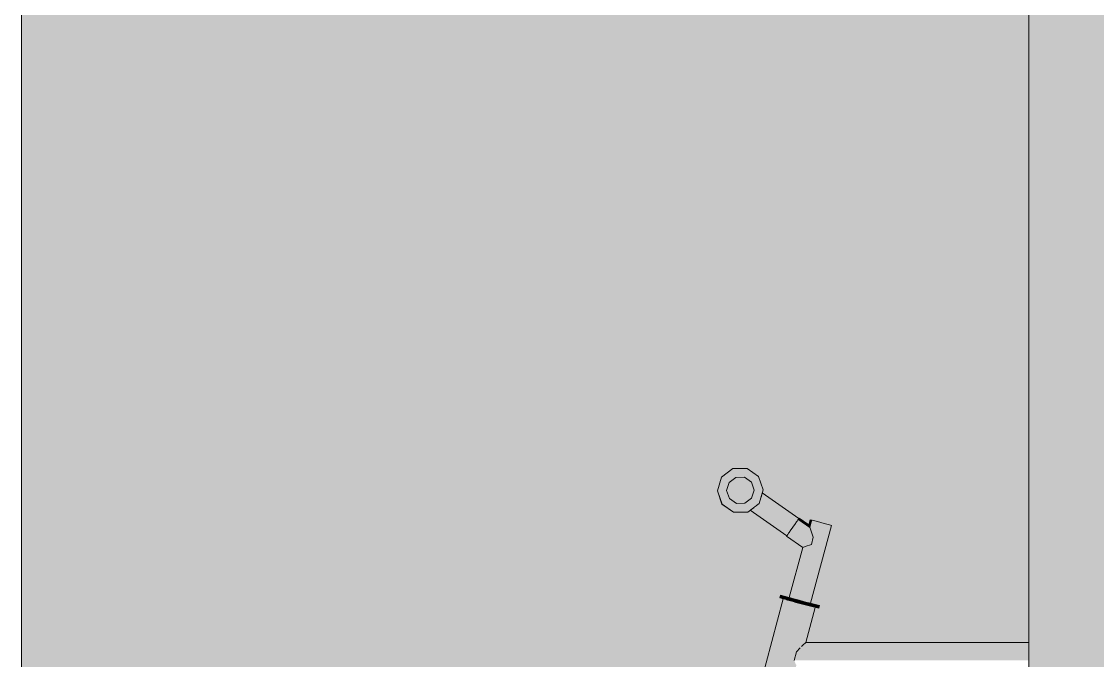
# Model space of a CAD drawing. Header units: centimetres. Extents: x -4381 to 5639, y -3920 to 4826.
# Drawn here: x 28.512 to 29.687, y 29.699 to 30.396 of the extents above; entities that cross this region are included whole.
import ezdxf
from ezdxf.xclip import XClip

# ---------------------------------------------------------------- set-up
doc = ezdxf.new("R2010")
doc.units = ezdxf.units.CM
doc.header["$MEASUREMENT"] = 0
doc.header["$XCLIPFRAME"] = 0
doc.set_wipeout_variables(frame=1)
doc.linetypes.add('Wipeout_Contour', pattern=[100, 0, -100])
for name, color, linetype in [('01- MOBILIER', 7, 'Continuous'), ('Drawing & Figure', 7, 'Continuous'), ('Structural - Bearing', 7, 'Continuous')]:
    doc.layers.add(name, color=color, linetype=linetype)
for name, color, linetype, lineweight in [('01- MOBILIER_Pen_No__101', 252, 'Continuous', 5), ('01- MOBILIER_Pen_No__18', 9, 'Continuous', 5), ('01- MOBILIER_Pen_No__2', 8, 'Continuous', 5), ('01- MOBILIER_Pen_No__7', 7, 'Continuous', 5), ('Structural - Bearing_Pen_No__1', 7, 'Continuous', 5)]:
    doc.layers.add(name, color=color, linetype=linetype, lineweight=lineweight)
for name, color, linetype, lineweight, true_color in [('01- MOBILIER_Pen_No__102', 7, 'Continuous', 5, 0xcccccc), ('01- MOBILIER_Pen_No__143', 7, 'Continuous', 5, 0xe1662b), ('01- MOBILIER_Pen_No__144', 7, 'Continuous', 5, 0xae480b), ('01- MOBILIER_Pen_No__164', 7, 'Continuous', 5, 0xf27e39), ('01- MOBILIER_Pen_No__186', 7, 'Continuous', 5, 0xe8e8e8), ('01- MOBILIER_Pen_No__61', 7, 'Continuous', 5, 0x6a6a6a), ('Structural - Bearing_Pen_No__112', 7, 'Continuous', 5, 0xd5aaaa)]:
    doc.layers.add(name, color=color, linetype=linetype, lineweight=lineweight, true_color=true_color)

# ---------------------------------------------------------------- blocks, each defined once
blk = doc.blocks.new('Drawing_8_8', base_point=(-322.5754, 32.2036))
at = {"color": 254, "linetype": 'Wipeout_Contour', "lineweight": 0, "ltscale": 2530.302172}
blk.add_wipeout([(28.5121, 28.9036), (28.6917, 28.9036), (28.6917, 29.5036), (28.7322, 29.5036), (28.7322, 29.4236), (28.7509, 29.4236), (28.7509, 29.4536), (28.7576, 29.4786), (28.7759, 29.4969), (28.8008, 29.5036), (28.9192, 29.5036), (28.956, 29.5368), (29.0194, 29.5734), (29.089, 29.596), (29.1617, 29.6036), (29.2345, 29.596), (29.2968, 29.5757), (29.3015, 29.5932), (29.3069, 29.6134), (29.3092, 29.6218), (29.3151, 29.6266), (29.3107, 29.6237), (29.3166, 29.646), (29.3123, 29.6472), (29.3083, 29.6483), (29.309, 29.6512), (29.3129, 29.6501), (29.344, 29.7661), (29.3401, 29.7671), (29.3409, 29.77), (29.3449, 29.7689), (29.3505, 29.7674), (29.3652, 29.8221), (29.3475, 29.8345), (29.3329, 29.8454), (29.3079, 29.8629), (29.3052, 29.8608), (29.2897, 29.8605), (29.277, 29.8694), (29.272, 29.884), (29.2765, 29.8988), (29.2889, 29.9081), (29.3043, 29.9083), (29.317, 29.8995), (29.322, 29.8849), (29.321, 29.8816), (29.3329, 29.8732), (29.3609, 29.8536), (29.3718, 29.8467), (29.3733, 29.8524), (29.3965, 29.8462), (29.3737, 29.7612), (29.3793, 29.7597), (29.3834, 29.7586), (29.3826, 29.7557), (29.3787, 29.7567), (29.3685, 29.7184), (29.6121, 29.7184), (29.6121, 31.7988), (29.4311, 31.9036), (28.5121, 31.9036)], dxfattribs=at).dxf.layer = 'Structural - Bearing'
at = {"layer": 'Structural - Bearing_Pen_No__112', "linetype": 'Continuous', "ltscale": 10}
blk.add_hatch(color=256, dxfattribs=at).paths.add_polyline_path([(28.5121, 28.9036), (28.6917, 28.9036), (28.6917, 29.5036), (28.7322, 29.5036), (28.7322, 29.4236), (28.7509, 29.4236), (28.7509, 29.4536), (28.7576, 29.4786), (28.7759, 29.4969), (28.8008, 29.5036), (28.9192, 29.5036), (28.956, 29.5368), (29.0194, 29.5734), (29.089, 29.596), (29.1617, 29.6036), (29.2345, 29.596), (29.2968, 29.5757), (29.3015, 29.5932), (29.3069, 29.6134), (29.3092, 29.6218), (29.3151, 29.6266), (29.3107, 29.6237), (29.3166, 29.646), (29.3123, 29.6472), (29.3083, 29.6483), (29.309, 29.6512), (29.3129, 29.6501), (29.344, 29.7661), (29.3401, 29.7671), (29.3409, 29.77), (29.3449, 29.7689), (29.3505, 29.7674), (29.3652, 29.8221), (29.3475, 29.8345), (29.3329, 29.8454), (29.3079, 29.8629), (29.3052, 29.8608), (29.2897, 29.8605), (29.277, 29.8694), (29.272, 29.884), (29.2765, 29.8988), (29.2889, 29.9081), (29.3043, 29.9083), (29.317, 29.8995), (29.322, 29.8849), (29.321, 29.8816), (29.3329, 29.8732), (29.3609, 29.8536), (29.3718, 29.8467), (29.3733, 29.8524), (29.3965, 29.8462), (29.3737, 29.7612), (29.3793, 29.7597), (29.3834, 29.7586), (29.3826, 29.7557), (29.3787, 29.7567), (29.3685, 29.7184), (29.6121, 29.7184), (29.6121, 31.7988), (29.4311, 31.9036), (28.5121, 31.9036)])
at = {"layer": '01- MOBILIER_Pen_No__7', "linetype": 'Continuous', "ltscale": 10}
for p in [(29.3044, 29.9083), (29.2889, 29.9081)]:
    blk.add_line(p, (29.2889, 29.9081), dxfattribs=at)
at = {"layer": 'Structural - Bearing_Pen_No__1', "linetype": 'Continuous', "ltscale": 10}
blk.add_line((28.5121, 31.9036), (28.5121, 28.9036), dxfattribs=at)
at = {"color": 254, "linetype": 'Wipeout_Contour', "lineweight": 0, "ltscale": 167.919466}
blk.add_wipeout([(29.3733, 29.8524), (29.3718, 29.8467), (29.3732, 29.843), (29.3755, 29.8518)], dxfattribs=at).dxf.layer = '01- MOBILIER'
at = {"color": 254, "linetype": 'Wipeout_Contour', "lineweight": 0, "ltscale": 167.008786}
blk.add_wipeout([(29.344, 29.7661), (29.3129, 29.6501), (29.3162, 29.6493), (29.3473, 29.7652)], dxfattribs=at).dxf.layer = '01- MOBILIER'
at = {"layer": '01- MOBILIER_Pen_No__144', "linetype": 'Continuous', "ltscale": 10}
blk.add_hatch(color=256, dxfattribs=at).paths.add_polyline_path([(29.344, 29.7661), (29.3129, 29.6501), (29.3162, 29.6493), (29.3473, 29.7652)])
at = {"layer": '01- MOBILIER_Pen_No__2', "linetype": 'Continuous', "ltscale": 10}
blk.add_hatch(color=256, dxfattribs=at).paths.add_polyline_path([(29.3733, 29.8524), (29.3718, 29.8467), (29.3732, 29.843), (29.3755, 29.8518)])
at = {"color": 254, "linetype": 'Wipeout_Contour', "lineweight": 0, "ltscale": 168.023582}
blk.add_wipeout([(29.3755, 29.8518), (29.3732, 29.843), (29.3767, 29.8332), (29.3813, 29.8503)], dxfattribs=at).dxf.layer = '01- MOBILIER'
at = {"color": 254, "linetype": 'Wipeout_Contour', "lineweight": 0, "ltscale": 167.018083}
blk.add_wipeout([(29.3473, 29.7652), (29.3162, 29.6493), (29.3249, 29.6469), (29.356, 29.7628)], dxfattribs=at).dxf.layer = '01- MOBILIER'
at = {"layer": '01- MOBILIER_Pen_No__101', "linetype": 'Continuous', "ltscale": 10}
blk.add_hatch(color=256, dxfattribs=at).paths.add_polyline_path([(29.3755, 29.8518), (29.3732, 29.843), (29.3767, 29.8332), (29.3813, 29.8503)])
at = {"layer": '01- MOBILIER_Pen_No__144', "linetype": 'Continuous', "ltscale": 10}
blk.add_hatch(color=256, dxfattribs=at).paths.add_polyline_path([(29.3473, 29.7652), (29.3162, 29.6493), (29.3249, 29.6469), (29.356, 29.7628)])
at = {"color": 254, "linetype": 'Wipeout_Contour', "lineweight": 0, "ltscale": 167.037102}
blk.add_wipeout([(29.356, 29.7628), (29.3249, 29.6469), (29.3357, 29.644), (29.3667, 29.76)], dxfattribs=at).dxf.layer = '01- MOBILIER'
at = {"layer": '01- MOBILIER_Pen_No__143', "linetype": 'Continuous', "ltscale": 10}
blk.add_hatch(color=256, dxfattribs=at).paths.add_polyline_path([(29.356, 29.7628), (29.3249, 29.6469), (29.3357, 29.644), (29.3667, 29.76)])
at = {"color": 254, "linetype": 'Wipeout_Contour', "lineweight": 0, "ltscale": 167.200673}
blk.add_wipeout([(29.3401, 29.7671), (29.3442, 29.766), (29.3449, 29.7689), (29.3409, 29.77)], dxfattribs=at).dxf.layer = '01- MOBILIER'
at = {"color": 254, "linetype": 'Wipeout_Contour', "lineweight": 0, "ltscale": 667.238591}
blk.add_wipeout([(29.3357, 29.644), (29.3444, 29.6417), (29.3496, 29.6614), (29.3491, 29.6635), (29.3482, 29.67), (29.351, 29.6803), (29.3542, 29.6827), (29.3554, 29.6831), (29.3583, 29.6937), (29.3575, 29.6948), (29.3559, 29.6988), (29.3584, 29.7081), (29.3621, 29.7121), (29.3635, 29.7132), (29.3754, 29.7576), (29.3667, 29.76)], dxfattribs=at).dxf.layer = '01- MOBILIER'
at = {"layer": '01- MOBILIER_Pen_No__143', "linetype": 'Continuous', "ltscale": 10}
blk.add_hatch(color=256, dxfattribs=at).paths.add_polyline_path([(29.3357, 29.644), (29.3444, 29.6417), (29.3496, 29.6614), (29.3491, 29.6635), (29.3482, 29.67), (29.351, 29.6803), (29.3542, 29.6827), (29.3554, 29.6831), (29.3583, 29.6937), (29.3575, 29.6948), (29.3559, 29.6988), (29.3584, 29.7081), (29.3621, 29.7121), (29.3635, 29.7132), (29.3754, 29.7576), (29.3667, 29.76)])
at = {"layer": '01- MOBILIER_Pen_No__2', "linetype": 'Continuous', "ltscale": 10}
blk.add_hatch(color=256, dxfattribs=at).paths.add_polyline_path([(29.3401, 29.7671), (29.3442, 29.766), (29.3449, 29.7689), (29.3409, 29.77)])
at = {"color": 254, "linetype": 'Wipeout_Contour', "lineweight": 0, "ltscale": 167.212145}
blk.add_wipeout([(29.3442, 29.766), (29.3548, 29.7632), (29.3556, 29.7661), (29.3449, 29.7689)], dxfattribs=at).dxf.layer = '01- MOBILIER'
at = {"color": 254, "linetype": 'Wipeout_Contour', "lineweight": 0, "ltscale": 250.697677}
blk.add_wipeout([(29.3635, 29.7132), (29.364, 29.7142), (29.3653, 29.7156), (29.3685, 29.7184), (29.3787, 29.7567), (29.3754, 29.7576)], dxfattribs=at).dxf.layer = '01- MOBILIER'
at = {"layer": '01- MOBILIER_Pen_No__101', "linetype": 'Continuous', "ltscale": 10}
blk.add_hatch(color=256, dxfattribs=at).paths.add_polyline_path([(29.3442, 29.766), (29.3548, 29.7632), (29.3556, 29.7661), (29.3449, 29.7689)])
at = {"layer": '01- MOBILIER_Pen_No__143', "linetype": 'Continuous', "ltscale": 10}
blk.add_hatch(color=256, dxfattribs=at).paths.add_polyline_path([(29.3635, 29.7132), (29.364, 29.7142), (29.3653, 29.7156), (29.3685, 29.7184), (29.3787, 29.7567), (29.3754, 29.7576)])
at = {"layer": '01- MOBILIER_Pen_No__7', "linetype": 'Continuous', "ltscale": 10}
for p, q in [((29.3129, 29.6501), (29.344, 29.7661)), ((29.3401, 29.7671), (29.3409, 29.77)), ((29.3401, 29.7671), (29.3442, 29.766))]:
    blk.add_line(p, q, dxfattribs=at)
at = {"color": 254, "linetype": 'Wipeout_Contour', "lineweight": 0, "ltscale": 167.235819}
blk.add_wipeout([(29.3548, 29.7632), (29.3679, 29.7596), (29.3687, 29.7625), (29.3556, 29.7661)], dxfattribs=at).dxf.layer = '01- MOBILIER'
at = {"color": 254, "linetype": 'Wipeout_Contour', "lineweight": 0, "ltscale": 167.46279}
blk.add_wipeout([(29.3653, 29.7156), (29.6121, 29.7156), (29.6121, 29.7184), (29.3685, 29.7184)], dxfattribs=at).dxf.layer = '01- MOBILIER'
at = {"layer": '01- MOBILIER_Pen_No__164', "linetype": 'Continuous', "ltscale": 10}
blk.add_hatch(color=256, dxfattribs=at).paths.add_polyline_path([(29.3653, 29.7156), (29.6121, 29.7156), (29.6121, 29.7184), (29.3685, 29.7184)])
at = {"layer": '01- MOBILIER_Pen_No__18', "linetype": 'Continuous', "ltscale": 10}
blk.add_hatch(color=256, dxfattribs=at).paths.add_polyline_path([(29.3548, 29.7632), (29.3679, 29.7596), (29.3687, 29.7625), (29.3556, 29.7661)])
at = {"color": 254, "linetype": 'Wipeout_Contour', "lineweight": 0, "ltscale": 167.260756}
blk.add_wipeout([(29.3679, 29.7596), (29.3785, 29.7568), (29.3793, 29.7597), (29.3687, 29.7625)], dxfattribs=at).dxf.layer = '01- MOBILIER'
at = {"color": 254, "linetype": 'Wipeout_Contour', "lineweight": 0, "ltscale": 294.140219}
blk.add_wipeout([(29.3584, 29.7081), (29.6121, 29.7081), (29.6121, 29.7156), (29.3653, 29.7156), (29.364, 29.7142), (29.3635, 29.7132), (29.3621, 29.7121)], dxfattribs=at).dxf.layer = '01- MOBILIER'
at = {"layer": '01- MOBILIER_Pen_No__102', "linetype": 'Continuous', "ltscale": 10}
blk.add_hatch(color=256, dxfattribs=at).paths.add_polyline_path([(29.3679, 29.7596), (29.3785, 29.7568), (29.3793, 29.7597), (29.3687, 29.7625)])
at = {"layer": '01- MOBILIER_Pen_No__164', "linetype": 'Continuous', "ltscale": 10}
blk.add_hatch(color=256, dxfattribs=at).paths.add_polyline_path([(29.3584, 29.7081), (29.6121, 29.7081), (29.6121, 29.7156), (29.3653, 29.7156), (29.364, 29.7142), (29.3635, 29.7132), (29.3621, 29.7121)])
at = {"layer": '01- MOBILIER_Pen_No__7', "linetype": 'Continuous', "ltscale": 10}
for p, q in [((29.3685, 29.7184), (29.3653, 29.7156)), ((29.3685, 29.7184), (29.6121, 29.7184)), ((29.3653, 29.7156), (29.3639, 29.7141))]:
    blk.add_line(p, q, dxfattribs=at)
at = {"color": 254, "linetype": 'Wipeout_Contour', "lineweight": 0, "ltscale": 167.349638}
blk.add_wipeout([(29.3652, 29.8221), (29.3505, 29.7674), (29.3527, 29.7668), (29.3678, 29.823)], dxfattribs=at).dxf.layer = '01- MOBILIER'
at = {"color": 254, "linetype": 'Wipeout_Contour', "lineweight": 0, "ltscale": 167.279329}
blk.add_wipeout([(29.3785, 29.7568), (29.3826, 29.7557), (29.3834, 29.7586), (29.3793, 29.7597)], dxfattribs=at).dxf.layer = '01- MOBILIER'
at = {"color": 254, "linetype": 'Wipeout_Contour', "lineweight": 0, "ltscale": 167.412603}
blk.add_wipeout([(29.3559, 29.6988), (29.6121, 29.6988), (29.6121, 29.7081), (29.3584, 29.7081)], dxfattribs=at).dxf.layer = '01- MOBILIER'
at = {"layer": '01- MOBILIER_Pen_No__143', "linetype": 'Continuous', "ltscale": 10}
blk.add_hatch(color=256, dxfattribs=at).paths.add_polyline_path([(29.3559, 29.6988), (29.6121, 29.6988), (29.6121, 29.7081), (29.3584, 29.7081)])
at = {"layer": '01- MOBILIER_Pen_No__18', "linetype": 'Continuous', "ltscale": 10}
blk.add_hatch(color=256, dxfattribs=at).paths.add_polyline_path([(29.3785, 29.7568), (29.3826, 29.7557), (29.3834, 29.7586), (29.3793, 29.7597)])
at = {"layer": '01- MOBILIER_Pen_No__2', "linetype": 'Continuous', "ltscale": 10}
blk.add_hatch(color=256, dxfattribs=at).paths.add_polyline_path([(29.3652, 29.8221), (29.3505, 29.7674), (29.3527, 29.7668), (29.3678, 29.823)])
at = {"layer": 'Structural - Bearing', "linetype": 'Continuous', "lineweight": 0, "ltscale": 10, "true_color": 0x000000}
blk.add_hatch(color=18, dxfattribs=at).paths.add_polyline_path([(29.7621, 31.9036), (29.6121, 31.9036), (29.6121, 28.9036), (29.7621, 28.9036)])
at = {"layer": '01- MOBILIER_Pen_No__7', "linetype": 'Continuous', "ltscale": 10}
for p, q in [((29.3409, 29.77), (29.3449, 29.7689)), ((29.3584, 29.7081), (29.3559, 29.6988)), ((29.3625, 29.7125), (29.3584, 29.7081))]:
    blk.add_line(p, q, dxfattribs=at)
at = {"layer": 'Structural - Bearing_Pen_No__1', "linetype": 'Continuous', "ltscale": 10}
blk.add_line((29.6121, 31.9036), (29.6121, 28.9036), dxfattribs=at)
at = {"color": 254, "linetype": 'Wipeout_Contour', "lineweight": 0, "ltscale": 167.370853}
blk.add_wipeout([(29.3678, 29.823), (29.3527, 29.7668), (29.3585, 29.7653), (29.3747, 29.8255)], dxfattribs=at).dxf.layer = '01- MOBILIER'
at = {"layer": '01- MOBILIER_Pen_No__101', "linetype": 'Continuous', "ltscale": 10}
blk.add_hatch(color=256, dxfattribs=at).paths.add_polyline_path([(29.3678, 29.823), (29.3527, 29.7668), (29.3585, 29.7653), (29.3747, 29.8255)])
at = {"color": 254, "linetype": 'Wipeout_Contour', "lineweight": 0, "ltscale": 167.409654}
blk.add_wipeout([(29.3585, 29.7653), (29.3657, 29.7633), (29.3885, 29.8483), (29.3813, 29.8503)], dxfattribs=at).dxf.layer = '01- MOBILIER'
at = {"layer": '01- MOBILIER_Pen_No__18', "linetype": 'Continuous', "ltscale": 10}
blk.add_hatch(color=256, dxfattribs=at).paths.add_polyline_path([(29.3585, 29.7653), (29.3657, 29.7633), (29.3885, 29.8483), (29.3813, 29.8503)])
at = {"layer": '01- MOBILIER_Pen_No__7', "linetype": 'Continuous', "ltscale": 10}
for p, q in [((29.3442, 29.766), (29.3548, 29.7632)), ((29.3449, 29.7689), (29.3556, 29.7661))]:
    blk.add_line(p, q, dxfattribs=at)
at = {"color": 254, "linetype": 'Wipeout_Contour', "lineweight": 0, "ltscale": 167.423734}
blk.add_wipeout([(29.3657, 29.7633), (29.3715, 29.7618), (29.3943, 29.8468), (29.3885, 29.8483)], dxfattribs=at).dxf.layer = '01- MOBILIER'
at = {"layer": '01- MOBILIER_Pen_No__102', "linetype": 'Continuous', "ltscale": 10}
blk.add_hatch(color=256, dxfattribs=at).paths.add_polyline_path([(29.3657, 29.7633), (29.3715, 29.7618), (29.3943, 29.8468), (29.3885, 29.8483)])
at = {"color": 254, "linetype": 'Wipeout_Contour', "lineweight": 0, "ltscale": 167.434692}
blk.add_wipeout([(29.3715, 29.7618), (29.3737, 29.7612), (29.3965, 29.8462), (29.3943, 29.8468)], dxfattribs=at).dxf.layer = '01- MOBILIER'
at = {"layer": '01- MOBILIER_Pen_No__18', "linetype": 'Continuous', "ltscale": 10}
blk.add_hatch(color=256, dxfattribs=at).paths.add_polyline_path([(29.3715, 29.7618), (29.3737, 29.7612), (29.3965, 29.8462), (29.3943, 29.8468)])
at = {"layer": '01- MOBILIER_Pen_No__7', "linetype": 'Continuous', "ltscale": 10}
for p, q in [((29.3885, 29.8483), (29.3943, 29.8468)), ((29.3943, 29.8468), (29.3965, 29.8462)), ((29.3548, 29.7632), (29.3679, 29.7596)), ((29.3556, 29.7661), (29.3687, 29.7625)), ((29.3679, 29.7596), (29.3785, 29.7568)), ((29.3685, 29.7184), (29.3787, 29.7567)), ((29.3687, 29.7625), (29.3793, 29.7597)), ((29.3785, 29.7568), (29.3826, 29.7557)), ((29.3793, 29.7597), (29.3834, 29.7586)), ((29.3826, 29.7557), (29.3834, 29.7586))]:
    blk.add_line(p, q, dxfattribs=at)
at = {"color": 254, "linetype": 'Wipeout_Contour', "lineweight": 0, "ltscale": 167.409002}
blk.add_wipeout([(29.3652, 29.8221), (29.3678, 29.823), (29.3488, 29.8363), (29.3475, 29.8345)], dxfattribs=at).dxf.layer = '01- MOBILIER'
at = {"layer": '01- MOBILIER_Pen_No__102', "linetype": 'Continuous', "ltscale": 10}
blk.add_hatch(color=256, dxfattribs=at).paths.add_polyline_path([(29.3652, 29.8221), (29.3678, 29.823), (29.3488, 29.8363), (29.3475, 29.8345)])
at = {"color": 254, "linetype": 'Wipeout_Contour', "lineweight": 0, "ltscale": 167.426659}
blk.add_wipeout([(29.3678, 29.823), (29.3747, 29.8255), (29.3522, 29.8413), (29.3488, 29.8363)], dxfattribs=at).dxf.layer = '01- MOBILIER'
at = {"layer": '01- MOBILIER_Pen_No__2', "linetype": 'Continuous', "ltscale": 10}
blk.add_hatch(color=256, dxfattribs=at).paths.add_polyline_path([(29.3678, 29.823), (29.3747, 29.8255), (29.3522, 29.8413), (29.3488, 29.8363)])
at = {"color": 254, "linetype": 'Wipeout_Contour', "lineweight": 0, "ltscale": 167.442006}
blk.add_wipeout([(29.3747, 29.8255), (29.3767, 29.8332), (29.3565, 29.8473), (29.3522, 29.8413)], dxfattribs=at).dxf.layer = '01- MOBILIER'
at = {"layer": '01- MOBILIER_Pen_No__18', "linetype": 'Continuous', "ltscale": 10}
blk.add_hatch(color=256, dxfattribs=at).paths.add_polyline_path([(29.3747, 29.8255), (29.3767, 29.8332), (29.3565, 29.8473), (29.3522, 29.8413)])
at = {"layer": '01- MOBILIER_Pen_No__7', "linetype": 'Continuous', "ltscale": 10}
for p, q in [((29.3505, 29.7674), (29.3652, 29.8221)), ((29.3652, 29.8221), (29.3678, 29.823)), ((29.3678, 29.823), (29.3747, 29.8255))]:
    blk.add_line(p, q, dxfattribs=at)
at = {"color": 254, "linetype": 'Wipeout_Contour', "lineweight": 0, "ltscale": 167.667513}
blk.add_wipeout([(29.3767, 29.8332), (29.3732, 29.843), (29.3599, 29.8522), (29.3565, 29.8473)], dxfattribs=at).dxf.layer = '01- MOBILIER'
at = {"layer": '01- MOBILIER', "linetype": 'Continuous', "lineweight": 0, "ltscale": 10, "true_color": 0xffffff}
blk.add_hatch(color=7, dxfattribs=at).paths.add_polyline_path([(29.3767, 29.8332), (29.3732, 29.843), (29.3599, 29.8522), (29.3565, 29.8473)])
at = {"layer": '01- MOBILIER_Pen_No__7', "linetype": 'Continuous', "ltscale": 10}
for p, q in [((29.3813, 29.8503), (29.3885, 29.8483)), ((29.3747, 29.8255), (29.3767, 29.8332))]:
    blk.add_line(p, q, dxfattribs=at)
at = {"color": 254, "linetype": 'Wipeout_Contour', "lineweight": 0, "ltscale": 167.616051}
blk.add_wipeout([(29.3732, 29.843), (29.3718, 29.8467), (29.3613, 29.8541), (29.3599, 29.8522)], dxfattribs=at).dxf.layer = '01- MOBILIER'
at = {"layer": '01- MOBILIER', "linetype": 'Continuous', "lineweight": 0, "ltscale": 10, "true_color": 0xffffff}
blk.add_hatch(color=7, dxfattribs=at).paths.add_polyline_path([(29.3732, 29.843), (29.3718, 29.8467), (29.3613, 29.8541), (29.3599, 29.8522)])
at = {"layer": '01- MOBILIER_Pen_No__7', "linetype": 'Continuous', "ltscale": 10}
for p, q in [((29.3718, 29.8467), (29.3733, 29.8524)), ((29.3732, 29.843), (29.3718, 29.8467)), ((29.3733, 29.8524), (29.3755, 29.8518)), ((29.3737, 29.7612), (29.3965, 29.8462)), ((29.3755, 29.8518), (29.3813, 29.8503)), ((29.3767, 29.8332), (29.3732, 29.843))]:
    blk.add_line(p, q, dxfattribs=at)
at = {"color": 254, "linetype": 'Wipeout_Contour', "lineweight": 0, "ltscale": 167.466844}
blk.add_wipeout([(29.321, 29.8816), (29.3197, 29.8772), (29.3584, 29.8501), (29.3609, 29.8536)], dxfattribs=at).dxf.layer = '01- MOBILIER'
at = {"layer": '01- MOBILIER', "linetype": 'Continuous', "lineweight": 0, "ltscale": 10, "true_color": 0xffffff}
blk.add_hatch(color=7, dxfattribs=at).paths.add_polyline_path([(29.321, 29.8816), (29.3197, 29.8772), (29.3584, 29.8501), (29.3609, 29.8536)])
at = {"layer": '01- MOBILIER_Pen_No__186', "linetype": 'Continuous', "ltscale": 10}
blk.add_hatch(color=256, dxfattribs=at).paths.add_polyline_path([(29.3175, 29.8701), (29.3544, 29.8443), (29.3584, 29.8501), (29.3197, 29.8772), (29.3175, 29.8701)])
at = {"layer": '01- MOBILIER_Pen_No__7', "linetype": 'Continuous', "ltscale": 10}
for p in [(29.3609, 29.8536), (29.3718, 29.8467)]:
    blk.add_line(p, (29.3613, 29.8541), dxfattribs=at)
at = {"color": 254, "linetype": 'Wipeout_Contour', "lineweight": 0, "ltscale": 167.414905}
blk.add_wipeout([(29.3116, 29.8656), (29.3503, 29.8385), (29.3544, 29.8443), (29.3175, 29.8701)], dxfattribs=at).dxf.layer = '01- MOBILIER'
at = {"layer": '01- MOBILIER_Pen_No__101', "linetype": 'Continuous', "ltscale": 10}
blk.add_hatch(color=256, dxfattribs=at).paths.add_polyline_path([(29.3116, 29.8656), (29.3503, 29.8385), (29.3544, 29.8443), (29.3175, 29.8701)])
at = {"layer": '01- MOBILIER_Pen_No__7', "linetype": 'Continuous', "ltscale": 10}
for p, q in [((29.3584, 29.8501), (29.3565, 29.8473)), ((29.359, 29.8508), (29.3584, 29.8501)), ((29.359, 29.8508), (29.3599, 29.8522)), ((29.3609, 29.8536), (29.3599, 29.8522))]:
    blk.add_line(p, q, dxfattribs=at)
at = {"color": 254, "linetype": 'Wipeout_Contour', "lineweight": 0, "ltscale": 167.39233}
blk.add_wipeout([(29.3079, 29.8629), (29.3478, 29.8349), (29.3503, 29.8385), (29.3116, 29.8656)], dxfattribs=at).dxf.layer = '01- MOBILIER'
at = {"layer": '01- MOBILIER_Pen_No__18', "linetype": 'Continuous', "ltscale": 10}
blk.add_hatch(color=256, dxfattribs=at).paths.add_polyline_path([(29.3079, 29.8629), (29.3478, 29.8349), (29.3503, 29.8385), (29.3116, 29.8656)])
at = {"layer": '01- MOBILIER_Pen_No__61', "linetype": 'Continuous', "ltscale": 10}
h = blk.add_hatch(color=256, dxfattribs=at)
h.paths.add_polyline_path([(29.2721, 29.884), (29.2771, 29.8694), (29.2897, 29.8605), (29.3052, 29.8608), (29.3175, 29.8701), (29.322, 29.8849), (29.317, 29.8995), (29.3044, 29.9083), (29.2889, 29.9081), (29.2766, 29.8988)])
h.paths.add_polyline_path([(29.2851, 29.8754), (29.2821, 29.8842), (29.2848, 29.893), (29.2922, 29.8986), (29.3015, 29.8988), (29.3091, 29.8935), (29.3121, 29.8847), (29.3094, 29.8758), (29.302, 29.8703), (29.2927, 29.8701)], flags=0)
at = {"layer": '01- MOBILIER_Pen_No__7', "linetype": 'Continuous', "ltscale": 10}
for p, q in [((29.321, 29.8816), (29.3609, 29.8536)), ((29.2897, 29.8605), (29.3052, 29.8608)), ((29.3079, 29.8629), (29.3478, 29.8349)), ((29.3552, 29.8455), (29.3544, 29.8443)), ((29.3552, 29.8455), (29.3565, 29.8473)), ((29.3475, 29.8345), (29.3478, 29.8349)), ((29.3652, 29.8221), (29.3475, 29.8345)), ((29.3488, 29.8363), (29.3478, 29.8349)), ((29.3488, 29.8363), (29.3498, 29.8377)), ((29.3503, 29.8385), (29.3498, 29.8377)), ((29.3522, 29.8413), (29.3503, 29.8385)), ((29.3522, 29.8413), (29.3535, 29.8431)), ((29.3544, 29.8443), (29.3535, 29.8431))]:
    blk.add_line(p, q, dxfattribs=at)
at = {"color": 254, "linetype": 'Wipeout_Contour', "lineweight": 0, "ltscale": 418.512196}
blk.add_wipeout([(29.302, 29.8703), (29.3094, 29.8758), (29.3121, 29.8847), (29.3091, 29.8935), (29.3015, 29.8988), (29.2922, 29.8986), (29.2848, 29.893), (29.2821, 29.8842), (29.2851, 29.8754), (29.2927, 29.8701)], dxfattribs=at).dxf.layer = '01- MOBILIER'
at = {"layer": '01- MOBILIER_Pen_No__61', "linetype": 'Continuous', "ltscale": 10}
blk.add_hatch(color=256, dxfattribs=at).paths.add_polyline_path([(29.302, 29.8703), (29.3094, 29.8758), (29.3121, 29.8847), (29.3091, 29.8935), (29.3015, 29.8988), (29.2922, 29.8986), (29.2848, 29.893), (29.2821, 29.8842), (29.2851, 29.8754), (29.2927, 29.8701)])
at = {"layer": '01- MOBILIER_Pen_No__7', "linetype": 'Continuous', "ltscale": 10}
for p, q in [((29.2889, 29.9081), (29.2765, 29.8988)), ((29.2889, 29.9081), (29.2766, 29.8988)), ((29.317, 29.8995), (29.3044, 29.9083)), ((29.2765, 29.8988), (29.272, 29.884)), ((29.2766, 29.8988), (29.2721, 29.884)), ((29.2765, 29.8988), (29.2765, 29.8988)), ((29.2766, 29.8988), (29.2766, 29.8988)), ((29.2848, 29.893), (29.2821, 29.8842)), ((29.2848, 29.893), (29.2821, 29.8842)), ((29.2922, 29.8986), (29.2848, 29.893)), ((29.2922, 29.8986), (29.2848, 29.893)), ((29.3015, 29.8988), (29.2922, 29.8986)), ((29.2922, 29.8986), (29.2922, 29.8986)), ((29.3091, 29.8935), (29.3015, 29.8988)), ((29.3121, 29.8847), (29.3091, 29.8935)), ((29.322, 29.8849), (29.317, 29.8995)), ((29.272, 29.884), (29.277, 29.8694)), ((29.2721, 29.884), (29.2771, 29.8694)), ((29.2821, 29.8842), (29.2851, 29.8754)), ((29.2821, 29.8842), (29.2851, 29.8754)), ((29.3094, 29.8758), (29.3121, 29.8847)), ((29.3175, 29.8701), (29.322, 29.8849)), ((29.277, 29.8694), (29.277, 29.8694)), ((29.277, 29.8694), (29.2897, 29.8605)), ((29.2771, 29.8694), (29.2771, 29.8694)), ((29.2771, 29.8694), (29.2897, 29.8605)), ((29.2851, 29.8754), (29.2927, 29.8701)), ((29.2851, 29.8754), (29.2927, 29.8701)), ((29.2927, 29.8701), (29.302, 29.8703)), ((29.302, 29.8703), (29.3094, 29.8758)), ((29.3052, 29.8608), (29.3175, 29.8701))]:
    blk.add_line(p, q, dxfattribs=at)

msp = doc.modelspace()

# ---------------------------------------------------------------- block references
at = {"layer": 'Drawing & Figure', "color": 151, "linetype": 'Continuous', "lineweight": 5, "ltscale": 10, "true_color": 0x80c2ff}
ref = msp.add_blockref('Drawing_8_8', (-322.57542, 32.20361), dxfattribs=at)
XClip(ref).set_block_clipping_path([(1, 23.6253966175), (50.7463984619, 45.1170657245)])

doc.saveas('drawing.dxf')
